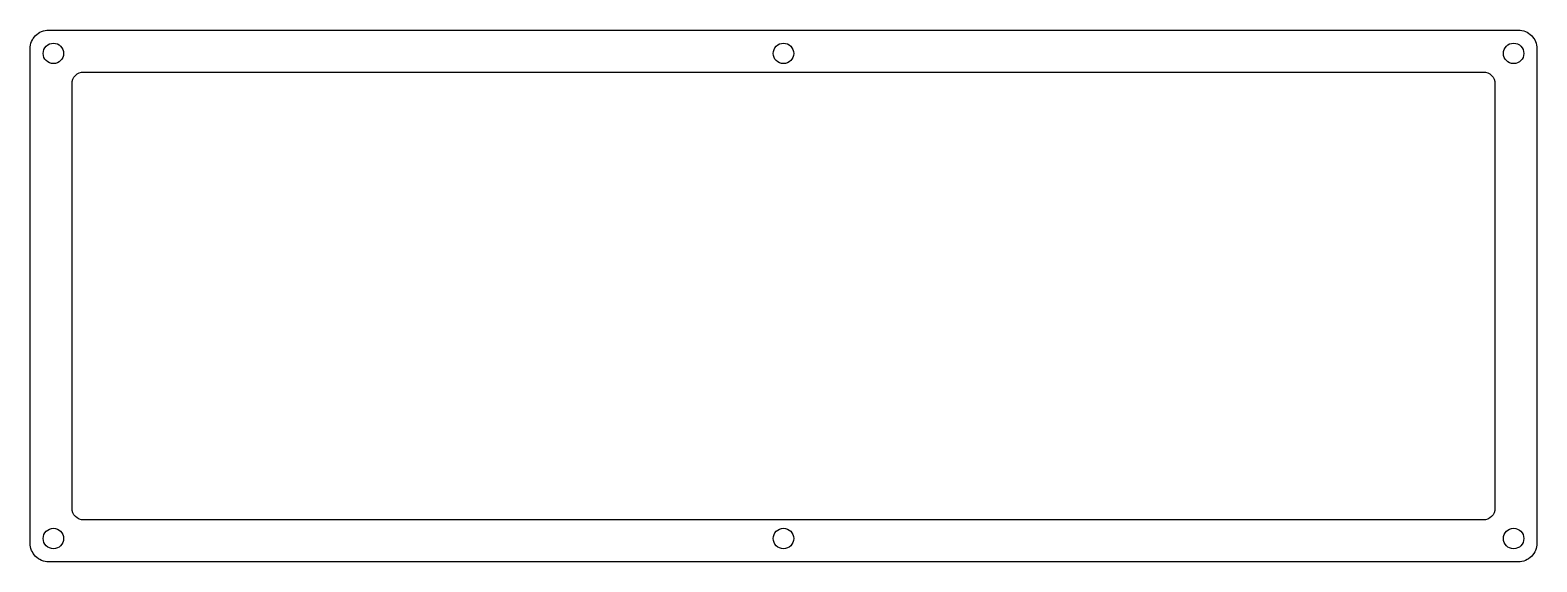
# Model space of a CAD drawing. Extents: x 81 to 405, y 40 to 154.
import ezdxf

# ---------------------------------------------------------------- set-up
doc = ezdxf.new("R2010")
doc.units = 0
doc.header["$LTSCALE"] = 0.4
doc.layers.add('PAPER_OUTLINES', color=7, linetype='CONTINUOUS')

msp = doc.modelspace()

# ---------------------------------------------------------------- linework, layer by layer
at = {"layer": 'PAPER_OUTLINES'}
for points in [[(85, 154.23), (400.75, 154.23, -0.414214), (404.75, 150.23), (404.75, 44.03, -0.414214), (400.75, 40.03), (85, 40.03, -0.414214), (81, 44.03), (81, 150.23, -0.414214)], [(92.5, 145.23), (393.25, 145.23, -0.414214), (395.75, 142.73), (395.75, 51.53, -0.414214), (393.25, 49.03), (92.5, 49.03, -0.414214), (90, 51.53), (90, 142.73, -0.414214)]]:
    msp.add_lwpolyline(points, format="xyb", close=True, dxfattribs=at)
for centre in [(86, 149.23), (242.87, 149.23), (399.75, 149.23), (86, 45.03), (242.87, 45.03), (399.75, 45.03)]:
    msp.add_circle(centre, 2.2, dxfattribs=at)

doc.saveas('drawing.dxf')
